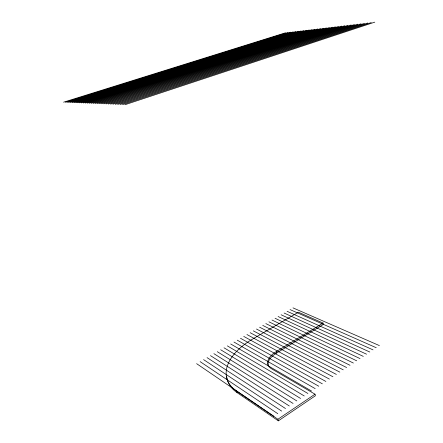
<?xml version="1.0" encoding="UTF-8"?>
<svg xmlns="http://www.w3.org/2000/svg" width="443" height="443" viewBox="0 0 443 443"><rect width="100%" height="100%" fill="white"/><g stroke="black" fill="none" stroke-linecap="round" stroke-linejoin="round"><path stroke-width="0.66" d="M226.666 376.323A64.811 35.362 -14.7 0 0 237.088 392.62L278.354 420.85L315.399 395.754L315.012 394.192L271.996 369.052A20.982 11.357 -14.7 0 1 276.199 351.676L323.047 323.063L323.362 324.442L276.57 353.093A20.965 11.391 -14.7 0 0 268.176 365.469M323.047 323.063L298.427 312.221L252.781 338.961A64.872 35.252 -14.6 0 0 236.651 391.136L277.916 419.255L315.012 394.192M120.064 104.515L367.828 22.981M122.528 104.614L371.284 22.565M125.026 104.72L374.778 22.15M115.252 104.315L361.045 23.789M117.639 104.415L364.417 23.385M108.297 104.027L351.161 24.963M110.584 104.122L354.417 24.575M112.899 104.216L357.711 24.182M101.641 103.751L341.619 26.104M103.828 103.839L344.765 25.727M106.043 103.933L347.943 25.351M95.256 103.485L332.405 27.2M97.355 103.573L335.44 26.84M99.481 103.662L338.513 26.475M89.137 103.23L323.49 28.263M91.147 103.313L326.43 27.915M93.191 103.396L329.398 27.56M83.262 102.986L314.873 29.288M85.194 103.069L317.714 28.95M87.155 103.147L320.588 28.607M75.792 102.676L303.804 30.611M77.619 102.754L306.528 30.285M79.48 102.831L309.28 29.958M81.357 102.909L312.06 29.626M70.437 102.455L295.813 31.564M72.198 102.527L298.449 31.248M73.981 102.604L301.113 30.932M63.604 102.172L285.541 32.788M65.282 102.239L288.066 32.483M66.976 102.311L290.625 32.178M68.693 102.383L293.205 31.874M293.017 307.885L379.396 345.595M290.065 309.596L376.218 347.722M287.097 311.313L373.017 349.865M284.113 313.035L369.8 352.024M281.117 314.774L366.555 354.195M278.099 316.518L363.293 356.382M275.064 318.273L360.009 358.586M272.008 320.04L356.698 360.807M268.94 321.817L353.37 363.038M265.85 323.6L350.014 365.281M262.749 325.4L346.642 367.546M259.626 327.205L343.242 369.827M256.48 329.027L339.82 372.12M253.318 330.855L336.37 374.429M250.14 332.693L332.903 376.755M246.945 334.543L329.409 379.097M243.728 336.403L325.887 381.456M240.494 338.275L322.343 383.832M237.238 340.158L318.777 386.224M233.965 342.051L315.183 388.633M230.67 343.962L311.562 391.058M227.359 345.878L307.918 393.5M224.025 347.805L304.247 395.959M220.669 349.748L300.548 398.44M217.297 351.698L296.827 400.937M213.903 353.664L293.078 403.451M210.486 355.64L289.296 405.982M207.053 357.628L285.491 408.529M203.597 359.627L281.659 411.098M200.12 361.638L277.8 413.69M196.62 363.664L273.907 416.298M236.651 391.136L237.088 392.62M277.916 419.255L278.354 420.85M276.199 351.676L276.57 353.093"/></g></svg>
